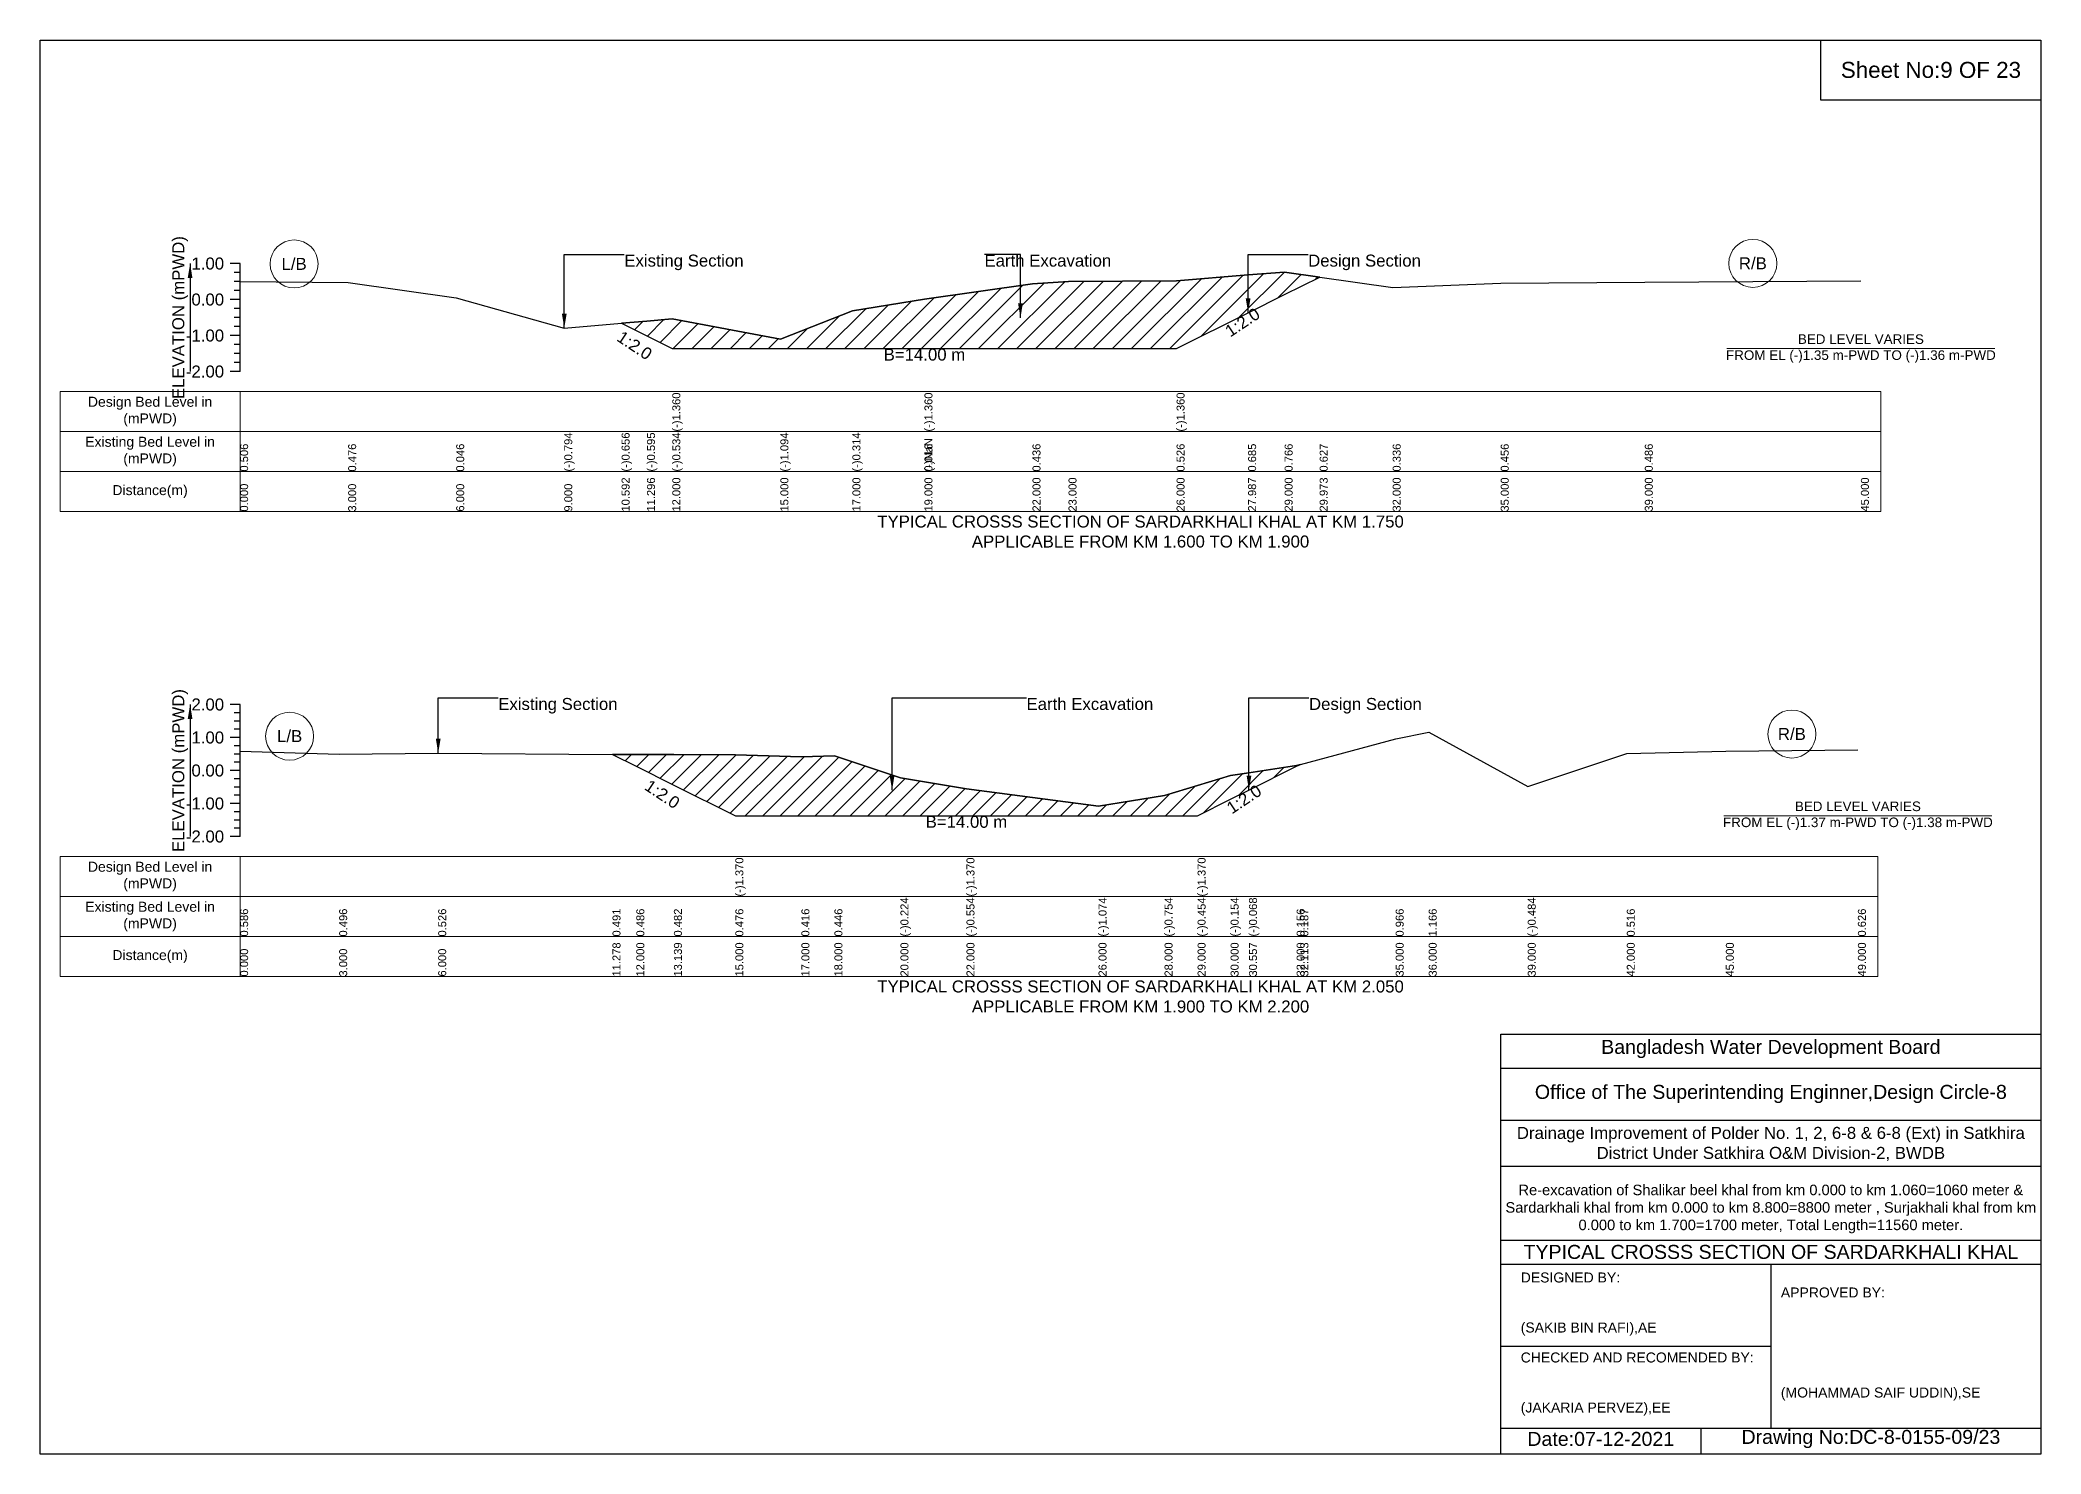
# Model space of a CAD drawing. Header units: inches. Extents: x 93000 to 506000, y -4242 to 0.
# Drawn here: x 180000 to 186000, y -4242 to 0 of the extents above; entities that cross this region are included whole.
import ezdxf

# ---------------------------------------------------------------- set-up
doc = ezdxf.new("R2010")
doc.units = ezdxf.units.IN
doc.header["$LTSCALE"] = 7
doc.header["$MEASUREMENT"] = 0
for name, color, linetype, lineweight in [('Cross section Data Border', 7, 'Continuous', 9), ('Cross Section Labels', 7, 'Continuous', 9), ('Existing_Bed_Level for Xsection', 7, 'Continuous', 25)]:
    doc.layers.add(name, color=color, linetype=linetype, lineweight=lineweight)
doc.styles.get("Standard").update_dxf_attribs({"font": 'arial.ttf'})
doc.dimstyles.get("Standard").update_dxf_attribs({"dimtxt": 0.18, "dimasz": 0.18, "dimexe": 0.18, "dimexo": 0.0625, "dimgap": 0.09, "dimtad": 0, "dimtih": 1, "dimtoh": 1, "dimdec": 4, "dimzin": 0, "dimdsep": 46, "dimtxsty": 'Standard', "dimcen": 0.09, "dimadec": 0, "dimazin": 0, "dimtfac": 1, "dimtdec": 4, "dimtofl": 0, "dimtmove": 0, "dimatfit": 3, "dimfxl": 1, "dimtolj": 1, "dimtzin": 0, "dimarcsym": 0})

msp = doc.modelspace()

# ---------------------------------------------------------------- hatches: boundary and pattern name
at = {"layer": 'Existing_Bed_Level for Xsection'}
h = msp.add_hatch(dxfattribs=at)
h.set_pattern_fill('ANSI31', color=256, scale=324, style=0)
h.paths.add_polyline_path([(181743.9, -849.7), (181820, -887.7), (181896, -925.7), (182220, -925.7), (182436, -925.7), (182652, -925.7), (182976, -925.7), (183084, -925.7), (183408, -925.7), (183622.5, -818.5), (183732, -763.7), (183837.1, -711.2), (183732, -696.1), (183622.5, -704.9), (183408, -722), (183084, -724.2), (182976, -731.8), (182652, -777.1), (182436, -812.8), (182220, -897), (181896, -836.5), (181820, -843.1)])
h = msp.add_hatch(dxfattribs=at)
h.set_pattern_fill('ANSI31', color=256, scale=297, style=0)
h.paths.add_polyline_path([(181716.6, -2143.1), (181788, -2178.8), (181900.8, -2235.2), (182085, -2327.3), (182283, -2327.3), (182382, -2327.3), (182580, -2327.3), (182778, -2327.3), (183174, -2327.3), (183372, -2327.3), (183471, -2327.3), (183570, -2277.8), (183625.1, -2250.3), (183768, -2178.8), (183779.2, -2173.2), (183768, -2176.2), (183625.1, -2198.4), (183570, -2206.9), (183471, -2236.6), (183372, -2266.3), (183174, -2298), (182778, -2246.5), (182580, -2213.8), (182382, -2147.5), (182283, -2150.5), (182085, -2144.6), (181900.8, -2143.9), (181788, -2143.6)])

# ---------------------------------------------------------------- linework, layer by layer
for points in [[(180000, 0), (186000, 0), (186000, -4242), (180000, -4242)], [(185340, 0), (186000, 0), (186000, -180), (185340, -180)]]:
    msp.add_lwpolyline(points, close=True)
for points in [[(184380, -4242), (184380, -2982), (186000, -2982)], [(184380, -3084), (186000, -3084)], [(184380, -3240), (186000, -3240)], [(184380, -3378), (186000, -3378)], [(184380, -3600), (186000, -3600)], [(184380, -3672), (186000, -3672)], [(185190, -3672), (185190, -4164)], [(184380, -3918), (185190, -3918)], [(184380, -4164), (186000, -4164)], [(184980, -4164), (184980, -4242)]]:
    msp.add_lwpolyline(points)
at = {"layer": 'Cross section Data Border'}
for points in [[(180060, -1054.8), (185520, -1054.8), (185520, -1414.8), (180060, -1414.8)], [(180060, -2449.7), (185511, -2449.7), (185511, -2809.7), (180060, -2809.7)]]:
    msp.add_lwpolyline(points, close=True, dxfattribs=at)
for points in [[(180600, -1054.8), (180600, -1414.8)], [(180060, -1174.8), (185520, -1174.8)], [(180060, -1294.8), (185520, -1294.8)], [(180600, -2449.7), (180600, -2809.7)], [(180060, -2569.7), (185511, -2569.7)], [(180060, -2689.7), (185511, -2689.7)]]:
    msp.add_lwpolyline(points, dxfattribs=at)
at = {"layer": 'Cross Section Labels'}
for points in [[(185058.1, -925.7), (185861.9, -925.7)], [(185049.1, -2327.3), (185852.9, -2327.3)]]:
    msp.add_lwpolyline(points, dxfattribs=at)
for centre in [(180762, -671.8), (185136, -670.2), (180748.5, -2088.6), (185253, -2082.2)]:
    msp.add_circle(centre, 72, dxfattribs=at)
at = {"layer": 'Existing_Bed_Level for Xsection'}
for points in [[(180600, -670.8), (180570, -670.8)], [(180600, -697.8), (180582, -697.8)], [(180600, -994.8), (180600, -886.8), (180600, -778.8), (180600, -670.8)], [(180600, -724.2), (180924, -727.4), (181248, -773.9), (181572, -864.6), (181743.9, -849.7), (181820, -843.1), (181896, -836.5), (181896, -836.5), (182220, -897), (182436, -812.8), (182652, -777.1), (182652, -777.1), (182976, -731.8), (183084, -724.2), (183408, -722), (183408, -722), (183622.5, -704.9), (183732, -696.1), (183837.1, -711.2), (184056, -742.6), (184380, -729.6), (184812, -726.4), (185460, -722)], [(180600, -778.8), (180570, -778.8)], [(180600, -724.8), (180582, -724.8)], [(180600, -751.8), (180582, -751.8)], [(180600, -805.8), (180582, -805.8)], [(180600, -832.8), (180582, -832.8)], [(180600, -886.8), (180570, -886.8)], [(180600, -859.8), (180582, -859.8)], [(180600, -913.8), (180582, -913.8)], [(180600, -940.8), (180582, -940.8)], [(180600, -994.8), (180570, -994.8)], [(180600, -967.8), (180582, -967.8)], [(180600, -1993.7), (180570, -1993.7)], [(180600, -2018.4), (180582, -2018.4)], [(180600, -2389.7), (180600, -2290.7), (180600, -2191.7), (180600, -2092.7), (180600, -1993.7)], [(180600, -2092.7), (180570, -2092.7)], [(180600, -2043.2), (180582, -2043.2)], [(180600, -2067.9), (180582, -2067.9)], [(180600, -2133.7), (180897, -2142.6), (181194, -2139.6), (181716.6, -2143.1), (181788, -2143.6), (181900.8, -2143.9), (182085, -2144.6), (182085, -2144.6), (182283, -2150.5), (182382, -2147.5), (182580, -2213.8), (182778, -2246.5), (182778, -2246.5), (183174, -2298), (183372, -2266.3), (183471, -2236.6), (183471, -2236.6), (183570, -2206.9), (183625.1, -2198.4), (183768, -2176.2), (183779.2, -2173.2), (184065, -2096), (184164, -2076.2), (184461, -2239.6), (184758, -2140.6), (185055, -2133.7), (185451, -2129.7)], [(180600, -2117.4), (180582, -2117.4)], [(180600, -2142.2), (180582, -2142.2)], [(180600, -2191.7), (180570, -2191.7)], [(180600, -2166.9), (180582, -2166.9)], [(180600, -2216.4), (180582, -2216.4)], [(180600, -2241.2), (180582, -2241.2)], [(180600, -2265.9), (180582, -2265.9)], [(180600, -2290.7), (180570, -2290.7)], [(180600, -2315.4), (180582, -2315.4)], [(180600, -2389.7), (180570, -2389.7)], [(180600, -2340.2), (180582, -2340.2)], [(180600, -2364.9), (180582, -2364.9)]]:
    msp.add_lwpolyline(points, dxfattribs=at)
for points in [[(181743.9, -849.7), (181820, -887.7), (181896, -925.7), (181896, -925.7), (182220, -925.7), (182436, -925.7), (182652, -925.7), (182652, -925.7), (182976, -925.7), (183084, -925.7), (183408, -925.7), (183408, -925.7), (183622.5, -818.5), (183732, -763.7), (183837.1, -711.2), (183837.1, -711.2), (183837.1, -711.2), (183732, -696.1), (183622.5, -704.9), (183408, -722), (183408, -722), (183084, -724.2), (182976, -731.8), (182652, -777.1), (182652, -777.1), (182436, -812.8), (182220, -897), (181896, -836.5), (181896, -836.5), (181820, -843.1)], [(181716.6, -2143.1), (181716.6, -2143.1), (181788, -2178.8), (181900.8, -2235.2), (182085, -2327.3), (182085, -2327.3), (182283, -2327.3), (182382, -2327.3), (182580, -2327.3), (182778, -2327.3), (182778, -2327.3), (183174, -2327.3), (183372, -2327.3), (183471, -2327.3), (183471, -2327.3), (183570, -2277.8), (183625.1, -2250.3), (183768, -2178.8), (183779.2, -2173.2), (183768, -2176.2), (183625.1, -2198.4), (183570, -2206.9), (183471, -2236.6), (183471, -2236.6), (183372, -2266.3), (183174, -2298), (182778, -2246.5), (182778, -2246.5), (182580, -2213.8), (182382, -2147.5), (182283, -2150.5), (182085, -2144.6), (182085, -2144.6), (181900.8, -2143.9), (181788, -2143.6), (181716.6, -2143.1)]]:
    msp.add_lwpolyline(points, close=True, dxfattribs=at)

# ---------------------------------------------------------------- texts
at = {"attachment_point": 5}
for s, insert, char_height in [('Sheet No:9 OF 23', (185670, -90), 48), ('Bangladesh Water Development Board', (185190, -3027), 42), ('Office of The Superintending Enginner,Design Circle-8', (185190, -3162), 42)]:
    msp.add_mtext(s, dxfattribs=dict(at, insert=insert, char_height=char_height))
for s, insert, char_height, width, attachment_point in [('Drainage Improvement of Polder No. 1, 2, 6-8 & 6-8 (Ext) in Satkhira District Under Satkhira O&M Division-2, BWDB', (185190, -3312), 36, 1680, 5), ('Re-excavation of Shalikar beel khal from km 0.000 to km 1.060=1060 meter & Sardarkhali khal from km 0.000 to km 8.800=8800 meter , Surjakhali khal from km 0.000 to km 1.700=1700 meter, Total Length=11560 meter.', (185190, -3507), 31.4683, 1620, 5), ('TYPICAL CROSSS SECTION OF SARDARKHALI KHAL', (185190, -3636), 42, 1680, 5), ('DESIGNED BY:^J^J^J(SAKIB BIN RAFI),AE', (184440, -3792), 30, 840, 4), ('APPROVED BY:^J^J^J^J^J^J(MOHAMMAD SAIF UDDIN),SE', (185220, -3912), 30, 840, 4), ('CHECKED AND RECOMENDED BY:^J^J^J(JAKARIA PERVEZ),EE', (184440, -4032), 30, 840, 4), ('Date:07-12-2021', (184680, -4197), 42, 840, 5), ('Drawing No:DC-8-0155-09/23', (185490, -4197), 42, 1320, 5)]:
    msp.add_mtext(s, dxfattribs=dict(insert=insert, char_height=char_height, width=width, attachment_point=attachment_point))
at = {"layer": 'Cross section Data Border', "char_height": 30, "width": 480, "attachment_point": 5}
for s, insert in [('Design Bed Level in (mPWD)', (180330, -1114.8)), ('Existing Bed Level in (mPWD)', (180330, -1234.8)), ('Distance(m)', (180330, -1354.8)), ('Design Bed Level in (mPWD)', (180330, -2509.7)), ('Existing Bed Level in (mPWD)', (180330, -2629.7)), ('Distance(m)', (180330, -2749.7))]:
    msp.add_mtext(s, dxfattribs=dict(at, insert=insert))
at = {"layer": 'Cross Section Labels'}
for s, insert, char_height, attachment_point in [('L/B', (180762, -671.8), 36, 5), ('Existing Section', (181752, -643.8), 36, 1), ('Earth Excavation', (182832, -643.8), 36, 1), ('Design Section', (183802.5, -643.8), 36, 1), ('R/B', (185136, -670.2), 36, 5), ('BED LEVEL VARIES ^JFROM EL (-)1.35 m-PWD TO (-)1.36 m-PWD', (185460, -925.7), 28.8, 5), ('B=14.00 m', (182652, -925.7), 36, 2), ('TYPICAL CROSSS SECTION OF SARDARKHALI KHAL AT KM 1.750^JAPPLICABLE FROM KM 1.600 TO KM 1.900', (183300, -1474.8), 36, 5), ('Existing Section', (181374, -1973.9), 36, 1), ('Earth Excavation', (182958, -1973.9), 36, 1), ('Design Section', (183805.1, -1973.9), 36, 1), ('L/B', (180748.5, -2088.6), 36, 5), ('R/B', (185253, -2082.2), 36, 5), ('B=14.00 m', (182778, -2327.3), 36, 2), ('BED LEVEL VARIES ^JFROM EL (-)1.37 m-PWD TO (-)1.38 m-PWD', (185451, -2327.3), 28.8, 5), ('TYPICAL CROSSS SECTION OF SARDARKHALI KHAL AT KM 2.050^JAPPLICABLE FROM KM 1.900 TO KM 2.200', (183300, -2869.7), 36, 5)]:
    msp.add_mtext(s, dxfattribs=dict(at, insert=insert, char_height=char_height, attachment_point=attachment_point))
at = {"layer": 'Cross Section Labels', "char_height": 36, "attachment_point": 2}
for insert, rotation in [((183595.5, -832), 33.69007), ((181793, -901.2), 326.30993), ((181876, -2247.6), 326.30993), ((183600.3, -2262.6), 33.69007)]:
    msp.add_mtext('1:2.0', dxfattribs=dict(at, insert=insert, rotation=rotation))
at = {"layer": 'Existing_Bed_Level for Xsection', "rotation": 90}
for s, insert, char_height, attachment_point in [('ELEVATION (mPWD)', (180420, -832.8), 36, 5), ('(-)1.360', (181896, -1174.8), 24, 1), ('(-)1.360', (182652, -1174.8), 24, 1), ('(-)1.360', (183408, -1174.8), 24, 1), ('(-)0.794', (181572, -1294.8), 24, 1), ('(-)0.656', (181743.9, -1294.8), 24, 1), ('(-)0.595', (181820, -1294.8), 24, 1), ('(-)0.534', (181896, -1294.8), 24, 1), ('(-)0.534', (181896, -1294.8), 24, 1), ('(-)0.534', (181896, -1294.8), 24, 1), ('(-)1.094', (182220, -1294.8), 24, 1), ('(-)0.314', (182436, -1294.8), 24, 1), ('(-)NaN', (182652, -1294.8), 24, 1), ('0.506', (180600, -1294.8), 24, 1), ('0.506', (180600, -1294.8), 24, 1), ('0.476', (180924, -1294.8), 24, 1), ('0.046', (181248, -1294.8), 24, 1), ('0.016', (182652, -1294.8), 24, 1), ('0.016', (182652, -1294.8), 24, 1), ('0.436', (182976, -1294.8), 24, 1), ('0.526', (183408, -1294.8), 24, 1), ('0.526', (183408, -1294.8), 24, 1), ('0.526', (183408, -1294.8), 24, 1), ('0.526', (183408, -1294.8), 24, 1), ('0.685', (183622.5, -1294.8), 24, 1), ('0.766', (183732, -1294.8), 24, 1), ('0.627', (183837.1, -1294.8), 24, 1), ('0.336', (184056, -1294.8), 24, 1), ('0.456', (184380, -1294.8), 24, 1), ('0.486', (184812, -1294.8), 24, 1), ('10.592', (181743.9, -1414.8), 24, 1), ('11.296', (181820, -1414.8), 24, 1), ('12.000', (181896, -1414.8), 24, 1), ('12.000', (181896, -1414.8), 24, 1), ('12.000', (181896, -1414.8), 24, 1), ('15.000', (182220, -1414.8), 24, 1), ('17.000', (182436, -1414.8), 24, 1), ('19.000', (182652, -1414.8), 24, 1), ('19.000', (182652, -1414.8), 24, 1), ('19.000', (182652, -1414.8), 24, 1), ('22.000', (182976, -1414.8), 24, 1), ('23.000', (183084, -1414.8), 24, 1), ('26.000', (183408, -1414.8), 24, 1), ('26.000', (183408, -1414.8), 24, 1), ('26.000', (183408, -1414.8), 24, 1), ('27.987', (183622.5, -1414.8), 24, 1), ('29.000', (183732, -1414.8), 24, 1), ('29.973', (183837.1, -1414.8), 24, 1), ('32.000', (184056, -1414.8), 24, 1), ('35.000', (184380, -1414.8), 24, 1), ('39.000', (184812, -1414.8), 24, 1), ('45.000', (185460, -1414.8), 24, 1), ('0.000', (180600, -1414.8), 24, 1), ('3.000', (180924, -1414.8), 24, 1), ('6.000', (181248, -1414.8), 24, 1), ('9.000', (181572, -1414.8), 24, 1), ('ELEVATION (mPWD)', (180420, -2191.7), 36, 5), ('(-)1.370', (182085, -2569.7), 24, 1), ('(-)1.370', (182778, -2569.7), 24, 1), ('(-)1.370', (183471, -2569.7), 24, 1), ('(-)0.224', (182580, -2689.7), 24, 1), ('(-)0.554', (182778, -2689.7), 24, 1), ('(-)0.554', (182778, -2689.7), 24, 1), ('(-)0.554', (182778, -2689.7), 24, 1), ('(-)1.074', (183174, -2689.7), 24, 1), ('(-)0.754', (183372, -2689.7), 24, 1), ('(-)0.454', (183471, -2689.7), 24, 1), ('(-)0.454', (183471, -2689.7), 24, 1), ('(-)0.454', (183471, -2689.7), 24, 1), ('(-)0.154', (183570, -2689.7), 24, 1), ('(-)0.068', (183625.1, -2689.7), 24, 1), ('(-)0.484', (184461, -2689.7), 24, 1), ('0.586', (180600, -2689.7), 24, 1), ('0.586', (180600, -2689.7), 24, 1), ('0.496', (180897, -2689.7), 24, 1), ('0.526', (181194, -2689.7), 24, 1), ('0.491', (181716.6, -2689.7), 24, 1), ('0.486', (181788, -2689.7), 24, 1), ('0.482', (181900.8, -2689.7), 24, 1), ('0.476', (182085, -2689.7), 24, 1), ('0.476', (182085, -2689.7), 24, 1), ('0.476', (182085, -2689.7), 24, 1), ('0.416', (182283, -2689.7), 24, 1), ('0.446', (182382, -2689.7), 24, 1), ('0.156', (183768, -2689.7), 24, 1), ('0.187', (183779.2, -2689.7), 24, 1), ('0.966', (184065, -2689.7), 24, 1), ('1.166', (184164, -2689.7), 24, 1), ('0.516', (184758, -2689.7), 24, 1), ('0.626', (185451, -2689.7), 24, 1), ('0.000', (180600, -2809.7), 24, 1), ('3.000', (180897, -2809.7), 24, 1), ('6.000', (181194, -2809.7), 24, 1), ('11.278', (181716.6, -2809.7), 24, 1), ('12.000', (181788, -2809.7), 24, 1), ('13.139', (181900.8, -2809.7), 24, 1), ('15.000', (182085, -2809.7), 24, 1), ('15.000', (182085, -2809.7), 24, 1), ('15.000', (182085, -2809.7), 24, 1), ('17.000', (182283, -2809.7), 24, 1), ('18.000', (182382, -2809.7), 24, 1), ('20.000', (182580, -2809.7), 24, 1), ('22.000', (182778, -2809.7), 24, 1), ('22.000', (182778, -2809.7), 24, 1), ('22.000', (182778, -2809.7), 24, 1), ('26.000', (183174, -2809.7), 24, 1), ('28.000', (183372, -2809.7), 24, 1), ('29.000', (183471, -2809.7), 24, 1), ('29.000', (183471, -2809.7), 24, 1), ('29.000', (183471, -2809.7), 24, 1), ('30.000', (183570, -2809.7), 24, 1), ('30.557', (183625.1, -2809.7), 24, 1), ('32.000', (183768, -2809.7), 24, 1), ('32.113', (183779.2, -2809.7), 24, 1), ('35.000', (184065, -2809.7), 24, 1), ('36.000', (184164, -2809.7), 24, 1), ('39.000', (184461, -2809.7), 24, 1), ('42.000', (184758, -2809.7), 24, 1), ('45.000', (185055, -2809.7), 24, 1), ('49.000', (185451, -2809.7), 24, 1)]:
    msp.add_mtext(s, dxfattribs=dict(at, insert=insert, char_height=char_height, attachment_point=attachment_point))
at = {"layer": 'Existing_Bed_Level for Xsection', "char_height": 36, "attachment_point": 6}
for s, insert in [('1.00', (180552, -670.8)), ('0.00', (180552, -778.8)), ('-1.00', (180552, -886.8)), ('-2.00', (180552, -994.8)), ('2.00', (180552, -1993.7)), ('1.00', (180552, -2092.7)), ('0.00', (180552, -2191.7)), ('-1.00', (180552, -2290.7)), ('-2.00', (180552, -2389.7))]:
    msp.add_mtext(s, dxfattribs=dict(at, insert=insert))

# ---------------------------------------------------------------- leaders
at = {"layer": 'Cross Section Labels', "annotation_type": 0, "has_hookline": 1, "hookline_direction": 0}
for points, text_width in [([(181572, -864.6), (181572, -643.8), (181751.9, -643.8)], 350.4), ([(182939.9, -833.6), (182939.9, -643.8), (182831.9, -643.8)], 372.7), ([(183622.5, -818.5), (183622.5, -643.8), (183802.5, -643.8)], 330.9), ([(181194, -2139.6), (181194, -1973.9), (181373.9, -1973.9)], 350.4), ([(182554.9, -2250.8), (182554.9, -1973.9), (182957.9, -1973.9)], 372.7), ([(183625.1, -2250.3), (183625.1, -1973.9), (183805, -1973.9)], 330.9)]:
    msp.add_leader(points, dimstyle='Standard', override={"dimasz": 43.2}, dxfattribs=dict(at, text_width=text_width))
at = {"layer": 'Existing_Bed_Level for Xsection'}
for points in [[(180450, -670.8), (180450, -994.8)], [(180450, -1993.7), (180450, -2389.7)]]:
    msp.add_leader(points, dimstyle='Standard', override={"dimasz": 43.2}, dxfattribs=at)

doc.saveas('drawing.dxf')
